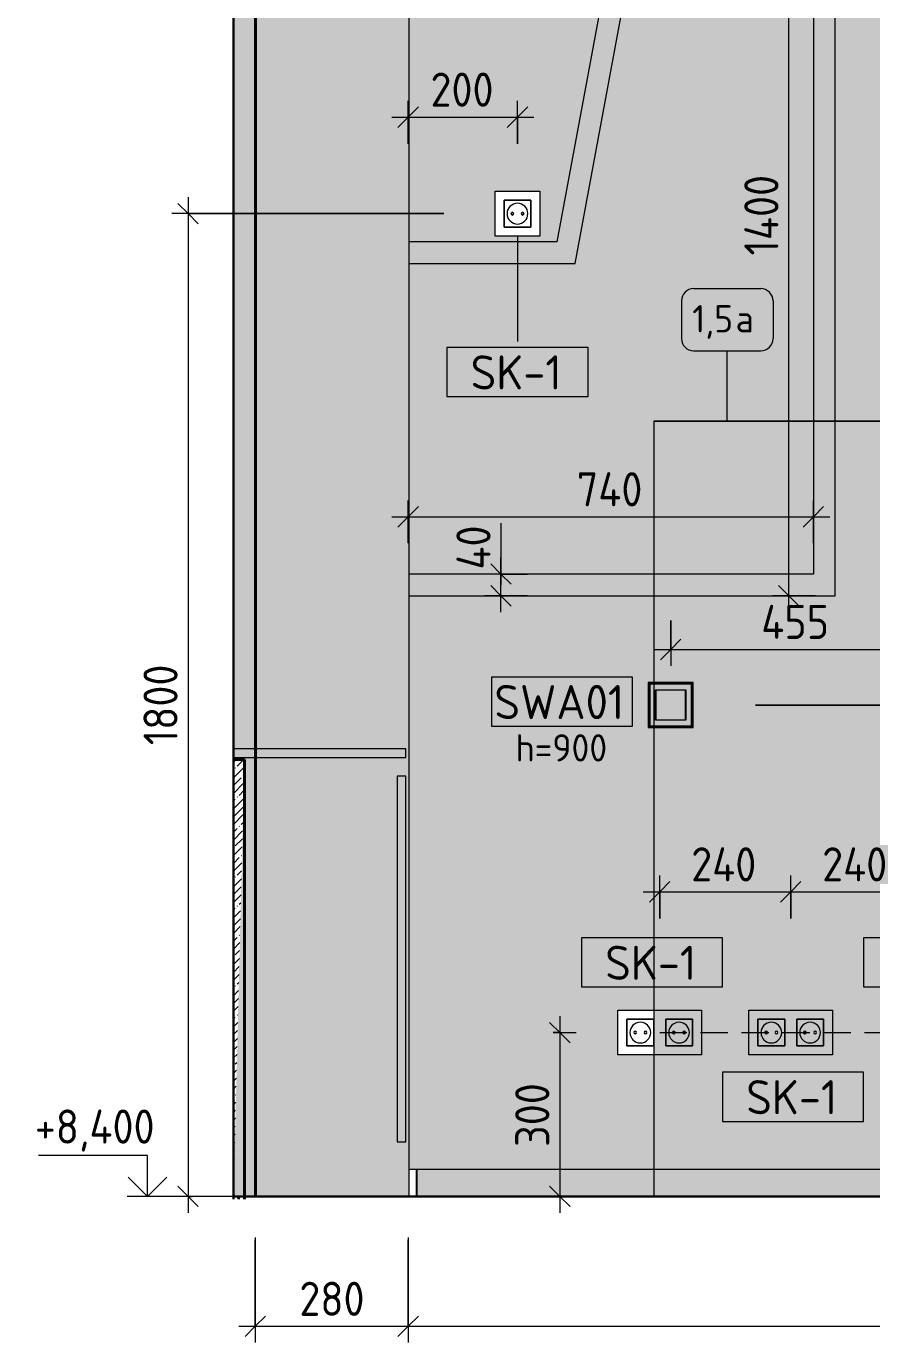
# Model space of a CAD drawing. Header units: millimetres. Extents: x 54605 to 109624, y -2609 to 12445.
# Drawn here: x 101635 to 103183, y 8132 to 10543 of the extents above; entities that cross this region are included whole.
import ezdxf

# ---------------------------------------------------------------- set-up
doc = ezdxf.new("R2010")
doc.units = ezdxf.units.MM
doc.linetypes.add('ADSK_Штрих_ш2 п1', pattern=[75, 50, -25])
for name, color, linetype, lineweight in [('A-ANNO-DIMS', 7, 'Continuous', 9), ('A-ANNO-DIMS-25', 7, 'Continuous', 9), ('A-DETL-2', 7, 'ADSK_Штрих_ш2 п1', 9), ('A-GENM', 7, 'Continuous', 9), ('A-WALL-PATT', 7, 'Continuous', 9), ('E-ELEC-EQPM', 7, 'Continuous', 9), ('E-ELEC-FIXT-IDEN', 7, 'Continuous', 9), ('G-ANNO-DIMS', 7, 'Continuous', 9), ('G-ANNO-DIMS-1', 7, 'Continuous', 20), ('I-FURN-IDEN', 7, 'Continuous', 9), ('I-WALL', 7, 'Continuous', 9), ('Знаки', 7, 'Continuous', 9), ('Знаки-1', 7, 'Continuous', 18), ('Электрические приборы', 7, 'Continuous', 9)]:
    doc.layers.add(name, color=color, linetype=linetype, lineweight=lineweight)
for name, color, linetype, lineweight, true_color in [('A-FLOR-FNSH-1', 7, 'Continuous', 30, 0x3c3c3c), ('A-WALL-5', 7, 'Continuous', 30, 0x3c3c3c), ('A-WALL-7', 7, 'Continuous', 40, 0x3c3c3c), ('A-WALL-FNSH-3', 7, 'Continuous', 30, 0x3c3c3c), ('I-FURN-7', 7, 'Continuous', 9, 0xacacac), ('I-FURN-9', 7, 'Continuous', 9, 0xc0c0c0), ('I-WALL-1', 7, 'Continuous', 9, 0x787878), ('Розетки', 7, 'Continuous', 9, 0xff1e23)]:
    doc.layers.add(name, color=color, linetype=linetype, lineweight=lineweight, true_color=true_color)
doc.layers.add('I-FURN-8', color=7, linetype='Continuous', lineweight=9, true_color=0x7f7f7f, transparency=0.7)
doc.styles.add('GOST Common_6', font='GOST_Common.ttf', dxfattribs={"height": 50})
doc.styles.add('GOST Common_7', font='GOST_Common.ttf', dxfattribs={"height": 62.5})
doc.styles.add('ISOCPEUR_2', font='isocpeur.ttf', dxfattribs={"width": 0.9, "height": 62.5})
doc.styles.add('ISOCPEUR_4', font='isocpeur.ttf', dxfattribs={"width": 0.9, "height": 62.5})
doc.dimstyles.new('ISO-2_5_0_9К_БОЛЬШОЙ_1', dxfattribs={"dimscale": 304.8, "dimtxt": 62.248823, "dimasz": 0.123031, "dimexe": 0.098425, "dimexo": 0.246063, "dimgap": 0, "dimtad": 1, "dimdec": 0, "dimrnd": 10, "dimzin": 0, "dimdsep": 46, "dimtxsty": 'ISOCPEUR_2', "dimblk1": 'OBLIQUE', "dimblk2": 'OBLIQUE', "dimsah": 1, "dimcen": 0.09, "dimdle": 0.098425, "dimazin": 0, "dimtfac": 1, "dimtdec": 4, "dimtix": 1, "dimtmove": 0, "dimatfit": 3, "dimfxl": 1, "dimtvp": 1, "dimtolj": 1, "dimtzin": 0, "dimarcsym": 2})
doc.dimstyles.new('ISO-2_5_0_9К_БОЛЬШОЙ_2', dxfattribs={"dimscale": 304.8, "dimtxt": 62.248823, "dimasz": 0.123031, "dimexe": 0.098425, "dimexo": 0.246063, "dimgap": 0, "dimtad": 1, "dimdec": 0, "dimrnd": 10, "dimzin": 0, "dimdsep": 46, "dimtxsty": 'ISOCPEUR_2', "dimblk1": 'OBLIQUE', "dimblk2": 'OBLIQUE', "dimsah": 1, "dimcen": 0.09, "dimdle": 0.098425, "dimazin": 0, "dimtfac": 1, "dimtdec": 4, "dimtix": 1, "dimtmove": 1, "dimatfit": 3, "dimfxl": 1, "dimtvp": 1, "dimtolj": 1, "dimtzin": 0, "dimarcsym": 2})
doc.dimstyles.new('ISO-2_5_0_9К_БОЛЬШОЙ_3', dxfattribs={"dimscale": 304.8, "dimtxt": 62.248823, "dimasz": 0.123031, "dimexe": 0.098425, "dimexo": 0.246063, "dimgap": 0, "dimtad": 1, "dimdec": 0, "dimrnd": 10, "dimzin": 0, "dimdsep": 46, "dimtxsty": 'ISOCPEUR_4', "dimblk1": 'OBLIQUE', "dimblk2": 'OBLIQUE', "dimsah": 1, "dimcen": 0.09, "dimdle": 0.098425, "dimazin": 0, "dimtfac": 1, "dimtdec": 4, "dimtix": 1, "dimtmove": 0, "dimatfit": 3, "dimfxl": 1, "dimtvp": 1, "dimtolj": 1, "dimtzin": 0, "dimarcsym": 2})
pattern_1 = [(0, (101914.172, 0), (30.48, 7.62), [2.515, -20.345, 2.515, -20.345, -121.92]), (0, (101914.172, 0), (30.48, 7.62), [-45.72, 2.515, -43.205, 2.515, -20.345, -53.34]), (0, (101914.172, 0), (30.48, 7.62), [-114.3, 2.515, -12.725, 2.515, -35.585]), (120, (101925.602, 3.81), (-21.8391136, 22.5864543), [2.515, -20.345, 2.515, -20.345, -121.92]), (120, (101925.602, 3.81), (-21.8391136, 22.5864543), [-45.72, 2.515, -43.205, 2.515, -20.345, -53.34]), (120, (101925.602, 3.81), (-21.8391136, 22.5864543), [-114.3, 2.515, -12.725, 2.515, -35.585]), (240, (101929.412, 19.05), (-8.6408864, -30.2064543), [2.515, -20.345, 2.515, -20.345, -121.92]), (240, (101929.412, 19.05), (-8.6408864, -30.2064543), [-45.72, 2.515, -43.205, 2.515, -20.345, -53.34]), (240, (101929.412, 19.05), (-8.6408864, -30.2064543), [-114.3, 2.515, -12.725, 2.515, -35.585])]

# ---------------------------------------------------------------- blocks, each defined once
blk = doc.blocks.new('Шкаф параметрический - 1_5а-25565868-Развертка 3_07-4')
at = {"layer": 'I-FURN-8'}
blk.add_hatch(color=256, dxfattribs=at).paths.add_polyline_path([(1049.9, 9500), (1202.3, 9500), (1202.3, 9820), (1162.3, 9820), (1162.3, 9540), (870, 9540), (870, 9500)])
h = blk.add_hatch(color=256, dxfattribs=at)
h.paths.add_polyline_path([(870, 8450), (1370, 8450), (1370, 8659), (1284, 8659), (1284, 8741), (1370, 8741), (1370, 9150), (1357.2, 9150), (1357.2, 9820), (1202.3, 9820), (1202.3, 9500), (870, 9500), (870, 9341), (942, 9341), (942, 9259), (870, 9259), (870, 8741), (957.3, 8741), (957.3, 8659), (870, 8659), (870, 8516.2)])
h.paths.add_polyline_path([(1044.3, 8659), (1044.3, 8741), (1197.3, 8741), (1197.3, 8659), (1049.9, 8659)])
h.paths.add_polyline_path([(925.8, 8697.5), (927, 8697.8), (927.9, 8698.7), (928.3, 8700), (927.9, 8701.2), (927, 8702.2), (925.8, 8702.5), (924.5, 8702.2), (923.6, 8701.2), (923.3, 8700), (923.6, 8698.7), (924.6, 8697.8), (925.1, 8697.6)])
h.paths.add_polyline_path([(1165.8, 8697.5), (1167, 8697.8), (1167.9, 8698.7), (1168.3, 8700), (1167.9, 8701.2), (1167, 8702.2), (1165.8, 8702.5), (1164.5, 8702.2), (1163.6, 8701.2), (1163.3, 8700), (1163.6, 8698.7), (1164.6, 8697.8), (1165.1, 8697.6)])
h.paths.add_polyline_path([(1094.8, 8697.5), (1096, 8697.8), (1096.9, 8698.7), (1097.3, 8700), (1096.9, 8701.2), (1096, 8702.2), (1094.8, 8702.5), (1093.5, 8702.2), (1092.6, 8701.2), (1092.3, 8700), (1092.6, 8698.7), (1093.6, 8697.8), (1094.1, 8697.6)])
h.paths.add_polyline_path([(1334.5, 8697.5), (1335.7, 8697.8), (1336.6, 8698.7), (1337, 8700), (1336.6, 8701.2), (1335.7, 8702.2), (1334.5, 8702.5), (1333.2, 8702.2), (1332.3, 8701.2), (1332, 8700), (1332.3, 8698.7), (1333.3, 8697.8), (1333.8, 8697.6)])
h.paths.add_polyline_path([(1075.8, 8697.5), (1077, 8697.8), (1077.9, 8698.7), (1078.3, 8700), (1077.9, 8701.2), (1077, 8702.2), (1075.8, 8702.5), (1074.5, 8702.2), (1073.6, 8701.2), (1073.3, 8700), (1073.6, 8698.7), (1074.6, 8697.8), (1075.1, 8697.6)])
h.paths.add_polyline_path([(1146.8, 8697.5), (1148, 8697.8), (1148.9, 8698.7), (1149.3, 8700), (1148.9, 8701.2), (1148, 8702.2), (1146.8, 8702.5), (1145.5, 8702.2), (1144.6, 8701.2), (1144.3, 8700), (1144.6, 8698.7), (1145.6, 8697.8), (1146.1, 8697.6)])
h.paths.add_polyline_path([(906.8, 8697.5), (908, 8697.8), (908.9, 8698.7), (909.3, 8700), (908.9, 8701.2), (908, 8702.2), (906.8, 8702.5), (905.5, 8702.2), (904.6, 8701.2), (904.3, 8700), (904.6, 8698.7), (905.6, 8697.8), (906.1, 8697.6)])
h.paths.add_polyline_path([(1315.5, 8697.5), (1316.7, 8697.8), (1317.6, 8698.7), (1318, 8700), (1317.6, 8701.2), (1316.7, 8702.2), (1315.5, 8702.5), (1314.2, 8702.2), (1313.3, 8701.2), (1313, 8700), (1313.3, 8698.7), (1314.3, 8697.8), (1314.8, 8697.6)])
h.paths.add_polyline_path([(941, 9260), (941, 9340), (870, 9340), (870, 9338), (939, 9338), (939, 9262), (870, 9262), (870, 9260), (939, 9260)])
h.paths.add_polyline_path([(929, 9272), (929, 9328), (873, 9328), (873, 9272), (928, 9272)])
h.paths.add_polyline_path([(874, 9273), (874, 9327), (928, 9327), (928, 9273)])
h.paths.add_polyline_path([(1049.9, 9540), (1162.3, 9540), (1162.3, 9820), (870, 9820), (870, 9540)])
h = blk.add_hatch(color=256, dxfattribs=at)
h.paths.add_polyline_path([(1168.7, 8400), (1355, 8400), (1355, 8450), (870, 8450), (870, 8400), (1109.3, 8400)])
h.paths.add_polyline_path([(873, 9259), (942, 9259), (942, 9341), (870, 9340.9), (870, 9340), (941, 9340), (941, 9260), (870, 9260), (870, 9259)])
h.paths.add_polyline_path([(928, 9262), (939, 9262), (939, 9338), (870, 9338), (870, 9262), (874, 9262)])
h.paths.add_polyline_path([(873, 9272), (873, 9328), (929, 9328), (929, 9272), (874, 9272)])
h.paths.add_polyline_path([(928, 9273), (928, 9327), (874, 9327), (874, 9273)])
h = blk.add_hatch(color=256, dxfattribs=at)
h.paths.add_polyline_path([(870, 8659), (957.3, 8659), (957.3, 8741), (870, 8741), (870, 8667.6)])
h.paths.add_polyline_path([(1109.3, 8659), (1197.3, 8659), (1197.3, 8741), (1044.3, 8741), (1044.3, 8659), (1049.9, 8659)])
h.paths.add_polyline_path([(1284, 8659), (1370, 8659), (1370, 8741), (1284, 8741), (1284, 8675.5)])
h.paths.add_polyline_path([(1165.8, 8697.5), (1164.5, 8697.8), (1163.6, 8698.7), (1163.3, 8700), (1163.6, 8701.2), (1164.5, 8702.2), (1165.8, 8702.5), (1167, 8702.2), (1167.9, 8701.2), (1168.3, 8700), (1167.9, 8698.7), (1167, 8697.8), (1166.4, 8697.6)])
h.paths.add_polyline_path([(1334.5, 8697.5), (1333.2, 8697.8), (1332.3, 8698.7), (1332, 8700), (1332.3, 8701.2), (1333.2, 8702.2), (1334.5, 8702.5), (1335.7, 8702.2), (1336.6, 8701.2), (1337, 8700), (1336.6, 8698.7), (1335.7, 8697.8), (1335.1, 8697.6)])
h.paths.add_polyline_path([(1094.8, 8697.5), (1093.5, 8697.8), (1092.6, 8698.7), (1092.3, 8700), (1092.6, 8701.2), (1093.5, 8702.2), (1094.8, 8702.5), (1096, 8702.2), (1096.9, 8701.2), (1097.3, 8700), (1096.9, 8698.7), (1096, 8697.8), (1095.4, 8697.6)])
h.paths.add_polyline_path([(925.8, 8697.5), (924.5, 8697.8), (923.6, 8698.7), (923.3, 8700), (923.6, 8701.2), (924.5, 8702.2), (925.8, 8702.5), (927, 8702.2), (927.9, 8701.2), (928.3, 8700), (927.9, 8698.7), (927, 8697.8), (926.4, 8697.6)])
h.paths.add_polyline_path([(1146.8, 8697.5), (1145.5, 8697.8), (1144.6, 8698.7), (1144.3, 8700), (1144.6, 8701.2), (1145.5, 8702.2), (1146.8, 8702.5), (1148, 8702.2), (1148.9, 8701.2), (1149.3, 8700), (1148.9, 8698.7), (1148, 8697.8), (1147.4, 8697.6)])
h.paths.add_polyline_path([(1315.5, 8697.5), (1314.2, 8697.8), (1313.3, 8698.7), (1313, 8700), (1313.3, 8701.2), (1314.2, 8702.2), (1315.5, 8702.5), (1316.7, 8702.2), (1317.6, 8701.2), (1318, 8700), (1317.6, 8698.7), (1316.7, 8697.8), (1316.1, 8697.6)])
h.paths.add_polyline_path([(906.8, 8697.5), (905.5, 8697.8), (904.6, 8698.7), (904.3, 8700), (904.6, 8701.2), (905.5, 8702.2), (906.8, 8702.5), (908, 8702.2), (908.9, 8701.2), (909.3, 8700), (908.9, 8698.7), (908, 8697.8), (907.4, 8697.6)])
h.paths.add_polyline_path([(1075.8, 8697.5), (1074.5, 8697.8), (1073.6, 8698.7), (1073.3, 8700), (1073.6, 8701.2), (1074.5, 8702.2), (1075.8, 8702.5), (1077, 8702.2), (1077.9, 8701.2), (1078.3, 8700), (1077.9, 8698.7), (1077, 8697.8), (1076.4, 8697.6)])
at = {"layer": 'I-FURN-7'}
for p, q in [((1240.8, 9820), (870, 9820)), ((1370, 9820), (999.2, 9820))]:
    blk.add_line(p, q, dxfattribs=at)
at = {"layer": 'I-FURN-9'}
for p, q in [((870, 9820), (1370, 9820)), ((870, 9820), (870, 8400)), ((1370, 8400), (1370, 9820))]:
    blk.add_line(p, q, dxfattribs=at)
blk = doc.blocks.new('Плинтус - Плинтус темный _ст_школа_-32864161-Развертка 3_07-4')
at = {"layer": 'A-GENM'}
blk.add_hatch(color=256, dxfattribs=at).paths.add_polyline_path([(812.4, 8400), (870, 8400), (870, 8450), (436, 8450), (436, 8400), (574.9, 8400)])
for p, q in [((435, 8450), (436, 8450)), ((436, 8450), (870, 8450)), ((436, 8450), (436, 8400)), ((870, 8450), (1355, 8450)), ((870, 8400), (812.4, 8400)), ((1287.4, 8400), (870, 8400))]:
    blk.add_line(p, q, dxfattribs=at)
blk = doc.blocks.new('Роз - p220-25282436-Развертка 3_07-4')
at = {"layer": 'Розетки'}
for p, q in [((820.8, 8724.5), (869.8, 8724.5)), ((820.8, 8675.5), (820.8, 8724.5)), ((869.8, 8724.5), (869.8, 8675.5)), ((869.8, 8675.5), (820.8, 8675.5))]:
    blk.add_line(p, q, dxfattribs=at)
for centre, radius, start, end in [((845.3, 8700), 19, 0, 180), ((845.3, 8700), 19, 180, 360), ((835.8, 8700), 2.5, 0, 180), ((835.8, 8700), 2.5, 180, 0), ((854.8, 8700), 2.5, 0, 180), ((854.8, 8700), 2.5, 180, 0)]:
    blk.add_arc(centre, radius, start, end, dxfattribs=at)
blk = doc.blocks.new('Роз - p220-V15-Развертка 3_07-4')
at = {"layer": 'Розетки'}
for p, q in [((891.8, 8724.5), (940.8, 8724.5)), ((891.8, 8675.5), (891.8, 8724.5)), ((940.8, 8724.5), (940.8, 8675.5)), ((940.8, 8675.5), (891.8, 8675.5))]:
    blk.add_line(p, q, dxfattribs=at)
for centre, radius, start, end in [((916.3, 8700), 19, 0, 180), ((916.3, 8700), 19, 180, 360), ((906.8, 8700), 2.5, 135, 180), ((906.8, 8700), 2.5, 180, 0), ((906.8, 8700), 2.5, 120, 135), ((906.8, 8700), 2.5, 0, 120), ((925.8, 8700), 2.5, 0, 180), ((925.8, 8700), 2.5, 180, 0)]:
    blk.add_arc(centre, radius, start, end, dxfattribs=at)
blk = doc.blocks.new('Рамки - Рамка х2-25282439-Развертка 3_07-4')
at = {"layer": 'E-ELEC-EQPM'}
for p, q in [((804.3, 8741), (870, 8741)), ((804.3, 8659), (804.3, 8741)), ((870, 8741), (957.3, 8741)), ((957.3, 8741), (957.3, 8659)), ((820.8, 8724.5), (820.8, 8675.5)), ((869.8, 8724.5), (820.8, 8724.5)), ((869.8, 8675.5), (869.8, 8724.5)), ((891.8, 8724.5), (891.8, 8675.5)), ((940.8, 8724.5), (891.8, 8724.5)), ((940.8, 8675.5), (940.8, 8724.5)), ((870, 8659), (804.3, 8659)), ((820.8, 8675.5), (869.8, 8675.5)), ((957.3, 8659), (870, 8659)), ((891.8, 8675.5), (940.8, 8675.5))]:
    blk.add_line(p, q, dxfattribs=at)
blk = doc.blocks.new('Роз - p220-V16-Развертка 3_07-4')
at = {"layer": 'Розетки'}
for p, q in [((1060.8, 8724.5), (1109.8, 8724.5)), ((1060.8, 8675.5), (1060.8, 8724.5)), ((1109.8, 8724.5), (1109.8, 8675.5)), ((1109.8, 8675.5), (1060.8, 8675.5))]:
    blk.add_line(p, q, dxfattribs=at)
for centre, radius, start, end in [((1085.3, 8700), 19, 0, 180), ((1085.3, 8700), 19, 180, 0), ((1075.8, 8700), 2.5, 0, 180), ((1075.8, 8700), 2.5, 180, 0), ((1094.8, 8700), 2.5, 0, 180), ((1094.8, 8700), 2.5, 180, 0)]:
    blk.add_arc(centre, radius, start, end, dxfattribs=at)
blk = doc.blocks.new('Роз - p220-V17-Развертка 3_07-4')
at = {"layer": 'Розетки'}
for p, q in [((1131.8, 8724.5), (1180.8, 8724.5)), ((1131.8, 8675.5), (1131.8, 8724.5)), ((1180.8, 8724.5), (1180.8, 8675.5)), ((1180.8, 8675.5), (1131.8, 8675.5))]:
    blk.add_line(p, q, dxfattribs=at)
for centre, radius, start, end in [((1156.3, 8700), 19, 0, 180), ((1156.3, 8700), 19, 180, 360), ((1146.8, 8700), 2.5, 0, 180), ((1146.8, 8700), 2.5, 180, 255), ((1146.8, 8700), 2.5, 255, 270), ((1146.8, 8700), 2.5, 270, 0), ((1165.8, 8700), 2.5, 0, 180), ((1165.8, 8700), 2.5, 180, 0)]:
    blk.add_arc(centre, radius, start, end, dxfattribs=at)
blk = doc.blocks.new('Рамки - Рамка х2-V18-Развертка 3_07-4')
at = {"layer": 'E-ELEC-EQPM'}
for p, q in [((1044.3, 8741), (1197.3, 8741)), ((1044.3, 8659), (1044.3, 8741)), ((1197.3, 8741), (1197.3, 8659)), ((1060.8, 8724.5), (1060.8, 8675.5)), ((1109.8, 8724.5), (1060.8, 8724.5)), ((1109.8, 8675.5), (1109.8, 8724.5)), ((1131.8, 8724.5), (1131.8, 8675.5)), ((1180.8, 8724.5), (1131.8, 8724.5)), ((1180.8, 8675.5), (1180.8, 8724.5)), ((1197.3, 8659), (1044.3, 8659)), ((1060.8, 8675.5), (1109.8, 8675.5)), ((1131.8, 8675.5), (1180.8, 8675.5))]:
    blk.add_line(p, q, dxfattribs=at)
blk = doc.blocks.new('Рамки - Рамка х1-25282438-Развертка 3_07-4')
at = {"layer": 'E-ELEC-EQPM'}
for p, q in [((579.3, 10241), (661.3, 10241)), ((579.3, 10159), (579.3, 10241)), ((595.8, 10224.5), (595.8, 10175.5)), ((644.8, 10224.5), (595.8, 10224.5)), ((644.8, 10175.5), (644.8, 10224.5)), ((661.3, 10241), (661.3, 10159)), ((595.8, 10175.5), (644.8, 10175.5)), ((661.3, 10159), (579.3, 10159))]:
    blk.add_line(p, q, dxfattribs=at)
blk = doc.blocks.new('Switch1 - Svitch х1-V20-Развертка 3_07-4')
at = {"layer": 'Электрические приборы'}
for points in [[(860, 9259), (870, 9259.1), (870, 9260), (861, 9260), (861, 9340), (870, 9340), (870, 9341), (860, 9341), (860, 9260)], [(863, 9262), (870, 9262), (870, 9338), (863, 9338)]]:
    blk.add_hatch(color=256, dxfattribs=at).paths.add_polyline_path(points)
for p, q in [((860, 9341), (860, 9259)), ((870, 9341), (860, 9341)), ((861, 9340), (870, 9340)), ((861, 9260), (861, 9340)), ((863, 9338), (863, 9262)), ((870, 9338), (863, 9338)), ((942, 9341), (870, 9341)), ((870, 9340), (941, 9340)), ((939, 9338), (870, 9338)), ((939, 9262), (939, 9338)), ((941, 9340), (941, 9260)), ((942, 9259), (942, 9341)), ((873, 9328), (929, 9328)), ((873, 9272), (873, 9328)), ((874, 9327), (874, 9273)), ((928, 9327), (874, 9327)), ((928, 9273), (928, 9327)), ((929, 9328), (929, 9272)), ((860, 9259), (870, 9259)), ((870, 9260), (861, 9260)), ((863, 9262), (870, 9262)), ((870, 9262), (939, 9262)), ((941, 9260), (870, 9260)), ((870, 9259), (942, 9259)), ((929, 9272), (873, 9272)), ((874, 9273), (928, 9273))]:
    blk.add_line(p, q, dxfattribs=at)
blk = doc.blocks.new('Плинтус - Плинтус темный _ст_школа_-32864244-Развертка 3_07-4')
at = {"layer": 'A-GENM'}
for p, q in [((421, 8450), (435, 8450)), ((435, 8450), (435, 8400))]:
    blk.add_line(p, q, dxfattribs=at)
blk = doc.blocks.new('Зашивка без перфорации М3 - М3_24-31155819-Развертка 3_07-4')
at = {"layer": 'Знаки'}
for points in [[(218.6, 9204), (415.9, 9204), (415.9, 9220), (140, 9220), (140, 9204), (204.1, 9204)], [(415.9, 8500), (415.9, 9170), (399.9, 9170), (400, 8500)]]:
    blk.add_hatch(color=256, dxfattribs=at).paths.add_polyline_path(points)
at = {"layer": 'Знаки-1'}
for p, q in [((415.9, 9220), (99.9, 9220)), ((415.9, 9204), (415.9, 9220)), ((99.9, 9204), (415.9, 9204)), ((415.9, 9170), (399.9, 9170)), ((399.9, 9170), (399.9, 8500)), ((415.9, 8500), (415.9, 9170)), ((399.9, 8500), (415.9, 8500))]:
    blk.add_line(p, q, dxfattribs=at)
blk = doc.blocks.new('DIMBLOCK48-Развертка 3_07-4')
at = {"layer": 'A-ANNO-DIMS-25'}
for p, q in [((102054.2, 8325), (102054.2, 8132.1)), ((102054.2, 8162.1), (102054.2, 8320.3)), ((102334.2, 8325), (102334.2, 8132.1)), ((102334.2, 8162.1), (102334.2, 8320.3)), ((102024.2, 8162.1), (102334.2, 8162.1))]:
    blk.add_line(p, q, dxfattribs=at)
at = {"layer": 'A-ANNO-DIMS-25', "lineweight": 20}
for p, q in [((102054.2, 8162.1), (102072.9, 8180.8)), ((102334.2, 8162.1), (102352.9, 8180.8)), ((102054.2, 8162.1), (102035.4, 8143.3)), ((102334.2, 8162.1), (102315.4, 8143.3))]:
    blk.add_line(p, q, dxfattribs=at)
at = {"layer": 'A-ANNO-DIMS-25', "color": 0, "insert": (102134.9, 8243.7), "char_height": 62.5, "width": 142.215, "attachment_point": 1, "line_spacing_factor": 1.149209, "style": 'ISOCPEUR_2'}
blk.add_mtext('280', dxfattribs=at)
blk = doc.blocks.new('_Oblique')
at = {"color": 0, "linetype": 'ByBlock', "lineweight": -2}
blk.add_line((-0.5, -0.5), (0.5, 0.5), dxfattribs=at)
blk = doc.blocks.new('DIMBLOCK49-Развертка 3_07-4')
at = {"layer": 'A-ANNO-DIMS-25'}
for p, q in [((102334.2, 8325), (102334.2, 8132.1)), ((102334.2, 8162.1), (102334.2, 8320.3)), ((109294.2, 8325), (109294.2, 8132.1)), ((109294.2, 8162.1), (109294.2, 8320.3)), ((102334.2, 8162.1), (109294.2, 8162.1))]:
    blk.add_line(p, q, dxfattribs=at)
at = {"layer": 'A-ANNO-DIMS-25', "lineweight": 20}
for p, q in [((102334.2, 8162.1), (102352.9, 8180.8)), ((109294.2, 8162.1), (109312.9, 8180.8)), ((102334.2, 8162.1), (102315.4, 8143.3)), ((109294.2, 8162.1), (109275.4, 8143.3))]:
    blk.add_line(p, q, dxfattribs=at)
at = {"layer": 'A-ANNO-DIMS-25', "color": 0, "insert": (105735.2, 8243.7), "char_height": 62.5, "width": 189.619, "attachment_point": 1, "line_spacing_factor": 1.149209, "style": 'ISOCPEUR_2'}
blk.add_mtext('6960', dxfattribs=at)
blk = doc.blocks.new('М_силовых электроприборов_РАЗВЕРТКИ - Типоразмер_примечание-27444908-Развертка 3_07-4')
at = {"layer": 'E-ELEC-FIXT-IDEN'}
for p, q in [((996, 8873.6), (737.7, 8873.6)), ((737.7, 8873.6), (737.7, 8783.6)), ((996, 8783.6), (996, 8873.6)), ((737.7, 8783.6), (996, 8783.6))]:
    blk.add_line(p, q, dxfattribs=at)
blk = doc.blocks.new('DIMBLOCK54-Развертка 3_07-4')
at = {"layer": 'A-ANNO-DIMS-25'}
for p, q in [((102795, 8909.3), (102795, 8987.8)), ((103035, 8909.3), (103035, 8987.8)), ((102765, 8957.8), (103035, 8957.8)), ((102795, 8957.8), (102795, 8909.3)), ((103035, 8957.8), (103035, 8909.3))]:
    blk.add_line(p, q, dxfattribs=at)
at = {"layer": 'A-ANNO-DIMS-25', "lineweight": 20}
for p, q in [((102795, 8957.8), (102813.7, 8976.5)), ((103035, 8957.8), (103053.7, 8976.5)), ((102795, 8957.8), (102776.2, 8939)), ((103035, 8957.8), (103016.2, 8939))]:
    blk.add_line(p, q, dxfattribs=at)
at = {"layer": 'A-ANNO-DIMS-25', "color": 0, "insert": (102852.7, 9039.4), "char_height": 62.5, "width": 149.397, "attachment_point": 1, "line_spacing_factor": 1.149209, "style": 'ISOCPEUR_2'}
blk.add_mtext('240', dxfattribs=at)
blk = doc.blocks.new('DIMBLOCK55-Развертка 3_07-4')
at = {"layer": 'A-ANNO-DIMS-25'}
for p, q in [((103035, 8909.3), (103035, 8987.8)), ((103274.7, 8909.3), (103274.7, 8987.8)), ((103035, 8957.8), (103304.7, 8957.8)), ((103035, 8957.8), (103035, 8909.3)), ((103274.7, 8957.8), (103274.7, 8909.3))]:
    blk.add_line(p, q, dxfattribs=at)
at = {"layer": 'A-ANNO-DIMS-25', "lineweight": 20}
for p, q in [((103035, 8957.8), (103053.7, 8976.5)), ((103274.7, 8957.8), (103293.4, 8976.5)), ((103035, 8957.8), (103016.2, 8939)), ((103274.7, 8957.8), (103255.9, 8939))]:
    blk.add_line(p, q, dxfattribs=at)
at = {"layer": 'A-ANNO-DIMS-25', "color": 0, "insert": (103092.6, 9039.4), "char_height": 62.5, "width": 149.397, "attachment_point": 1, "line_spacing_factor": 1.149209, "style": 'ISOCPEUR_2'}
blk.add_mtext('240', dxfattribs=at)
blk = doc.blocks.new('DIMBLOCK56-Развертка 3_07-4')
at = {"layer": 'A-ANNO-DIMS-25'}
for p, q in [((102612.1, 8730), (102612.1, 8370)), ((102600, 8700), (102642.1, 8700)), ((102612.1, 8700), (102600, 8700)), ((102563.6, 8400), (102642.1, 8400)), ((102612.1, 8400), (102563.6, 8400))]:
    blk.add_line(p, q, dxfattribs=at)
at = {"layer": 'A-ANNO-DIMS-25', "lineweight": 20}
for p, q in [((102612.1, 8700), (102593.3, 8718.8)), ((102612.1, 8700), (102630.8, 8681.2)), ((102612.1, 8400), (102593.3, 8418.7)), ((102612.1, 8400), (102630.8, 8381.2))]:
    blk.add_line(p, q, dxfattribs=at)
at = {"layer": 'A-ANNO-DIMS-25', "color": 0, "insert": (102530.4, 8490.7), "char_height": 62.5, "width": 142.215, "attachment_point": 1, "rotation": 90, "line_spacing_factor": 1.149209, "style": 'ISOCPEUR_2'}
blk.add_mtext('300', dxfattribs=at)
blk = doc.blocks.new('DIMBLOCK57-Развертка 3_07-4')
at = {"layer": 'A-ANNO-DIMS-25'}
for p, q in [((102334.2, 10328.2), (102334.2, 10406.7)), ((102534.5, 10328.2), (102534.5, 10406.7)), ((102304.2, 10376.7), (102564.5, 10376.7)), ((102334.2, 10376.7), (102334.2, 10328.2)), ((102534.5, 10376.7), (102534.5, 10328.2))]:
    blk.add_line(p, q, dxfattribs=at)
at = {"layer": 'A-ANNO-DIMS-25', "lineweight": 20}
for p, q in [((102334.2, 10376.7), (102352.9, 10395.4)), ((102534.5, 10376.7), (102553.2, 10395.4)), ((102334.2, 10376.7), (102315.4, 10357.9)), ((102534.5, 10376.7), (102515.7, 10357.9))]:
    blk.add_line(p, q, dxfattribs=at)
at = {"layer": 'A-ANNO-DIMS-25', "color": 0, "insert": (102375.1, 10458.4), "char_height": 62.5, "width": 142.215, "attachment_point": 1, "line_spacing_factor": 1.149209, "style": 'ISOCPEUR_2'}
blk.add_mtext('200', dxfattribs=at)
blk = doc.blocks.new('DIMBLOCK58-Развертка 3_07-4')
at = {"layer": 'A-ANNO-DIMS-25'}
for p, q in [((101931.1, 10230), (101931.1, 8370)), ((102399.5, 10200), (101901.1, 10200)), ((101931.1, 10200), (102399.5, 10200)), ((101949.2, 8400), (101901.1, 8400)), ((101931.1, 8400), (101939.2, 8400))]:
    blk.add_line(p, q, dxfattribs=at)
at = {"layer": 'A-ANNO-DIMS-25', "lineweight": 20}
for p, q in [((101931.1, 10200), (101912.3, 10218.8)), ((101931.1, 10200), (101949.8, 10181.2)), ((101931.1, 8400), (101912.3, 8418.7)), ((101931.1, 8400), (101949.8, 8381.2))]:
    blk.add_line(p, q, dxfattribs=at)
at = {"layer": 'A-ANNO-DIMS-25', "color": 0, "insert": (101849.4, 9226.4), "char_height": 62.5, "width": 176.691, "attachment_point": 1, "rotation": 90, "line_spacing_factor": 1.149209, "style": 'ISOCPEUR_2'}
blk.add_mtext('1800', dxfattribs=at)
blk = doc.blocks.new('DIMBLOCK64-Развертка 3_07-4')
at = {"layer": 'A-ANNO-DIMS-25'}
for p, q in [((102815.2, 9455), (102815.2, 9371.8)), ((102815.2, 9401.8), (102815.2, 9455)), ((103271.4, 9353.3), (103271.4, 9431.8)), ((102785.2, 9401.8), (103301.4, 9401.8)), ((103271.4, 9401.8), (103271.4, 9353.3))]:
    blk.add_line(p, q, dxfattribs=at)
at = {"layer": 'A-ANNO-DIMS-25', "lineweight": 20}
for p, q in [((102815.2, 9401.8), (102833.9, 9420.5)), ((103271.4, 9401.8), (103290.1, 9420.5)), ((102815.2, 9401.8), (102796.4, 9383)), ((103271.4, 9401.8), (103252.6, 9383))]:
    blk.add_line(p, q, dxfattribs=at)
at = {"layer": 'A-ANNO-DIMS-25', "color": 0, "insert": (102981, 9483.5), "char_height": 62.5, "width": 149.397, "attachment_point": 1, "line_spacing_factor": 1.149209, "style": 'ISOCPEUR_4'}
blk.add_mtext('\u200e455', dxfattribs=at)
blk = doc.blocks.new('DIMBLOCK65-Развертка 3_07-4')
at = {"layer": 'A-ANNO-DIMS-25', "lineweight": 20}
for p, q in [((103602.6, 9300), (103583.8, 9318.8)), ((103602.6, 9300), (103621.3, 9281.2)), ((103602.6, 8400), (103583.8, 8418.7)), ((103602.6, 8400), (103621.3, 8381.2))]:
    blk.add_line(p, q, dxfattribs=at)
at = {"layer": 'A-ANNO-DIMS-25'}
for p, q in [((103602.6, 9330), (103602.6, 8370)), ((102970.2, 9300), (103632.6, 9300)), ((103602.6, 9300), (102970.2, 9300)), ((103554.1, 8400), (103632.6, 8400)), ((103602.6, 8400), (103554.1, 8400))]:
    blk.add_line(p, q, dxfattribs=at)
at = {"layer": 'A-ANNO-DIMS-25', "color": 0, "insert": (103520.9, 8790.7), "char_height": 62.5, "width": 142.215, "attachment_point": 1, "rotation": 90, "line_spacing_factor": 1.149209, "style": 'ISOCPEUR_2'}
blk.add_mtext('900', dxfattribs=at)
blk = doc.blocks.new('Марка_Мебель - В прямоуг_Balcon_Марка-25523697-Развертка 3_07-4')
at = {"layer": 'I-FURN-IDEN'}
for p, q in [((1535.8, 10320.1), (1535.8, 10251)), ((1558.3, 10342.6), (1681, 10342.6)), ((1703.5, 10320.1), (1703.5, 10251.2)), ((1558.1, 10228.7), (1681, 10228.7))]:
    blk.add_line(p, q, dxfattribs=at)
for centre, radius, start, end in [((1558.3, 10320.1), 22.5, 90, 180), ((1681, 10320.1), 22.5, 0, 90), ((1558.1, 10251), 22.3, 180, 270), ((1681, 10251.2), 22.5, 270, 0)]:
    blk.add_arc(centre, radius, start, end, dxfattribs=at)
blk = doc.blocks.new('DIMBLOCK72-Развертка 3_07-4')
at = {"layer": 'A-ANNO-DIMS-25'}
for p, q in [((102334.2, 9596.2), (102334.2, 9674.7)), ((103076.5, 9596.2), (103076.5, 9674.7)), ((102304.2, 9644.7), (103106.5, 9644.7)), ((102334.2, 9644.7), (102334.2, 9596.2)), ((103076.5, 9644.7), (103076.5, 9596.2))]:
    blk.add_line(p, q, dxfattribs=at)
at = {"layer": 'A-ANNO-DIMS-25', "lineweight": 20}
for p, q in [((102334.2, 9644.7), (102315.4, 9626)), ((102334.2, 9644.7), (102352.9, 9663.5)), ((103076.5, 9644.7), (103057.8, 9626)), ((103076.5, 9644.7), (103095.3, 9663.5))]:
    blk.add_line(p, q, dxfattribs=at)
at = {"layer": 'A-ANNO-DIMS-25', "color": 0, "insert": (102643.1, 9726.4), "char_height": 62.5, "width": 149.397, "attachment_point": 1, "line_spacing_factor": 1.149209, "style": 'ISOCPEUR_2'}
blk.add_mtext('740', dxfattribs=at)
blk = doc.blocks.new('DIMBLOCK73-Развертка 3_07-4')
at = {"layer": 'A-ANNO-DIMS-25'}
for p, q in [((102504.2, 9633.1), (102504.2, 9523.1)), ((102504.2, 9470), (102504.2, 9570)), ((102552.7, 9540), (102474.2, 9540)), ((102504.2, 9540), (102552.7, 9540)), ((102552.7, 9500), (102474.2, 9500)), ((102504.2, 9523.1), (102504.2, 9520)), ((102504.2, 9500), (102552.7, 9500))]:
    blk.add_line(p, q, dxfattribs=at)
at = {"layer": 'A-ANNO-DIMS-25', "lineweight": 20}
for p, q in [((102504.2, 9540), (102485.5, 9558.8)), ((102504.2, 9540), (102523, 9521.2)), ((102504.2, 9500), (102485.5, 9518.8)), ((102504.2, 9500), (102523, 9481.2))]:
    blk.add_line(p, q, dxfattribs=at)
at = {"layer": 'A-ANNO-DIMS-25', "color": 0, "insert": (102422.6, 9548.1), "char_height": 62.5, "width": 101.992, "attachment_point": 1, "rotation": 90, "line_spacing_factor": 1.149209, "style": 'ISOCPEUR_2'}
blk.add_mtext('40', dxfattribs=at)
blk = doc.blocks.new('DIMBLOCK74-Развертка 3_07-4')
at = {"layer": 'A-ANNO-DIMS-25'}
for p, q in [((103031.7, 9470), (103031.7, 10930)), ((103041.5, 10900), (103001.7, 10900)), ((103031.7, 10900), (103041.5, 10900)), ((103080.2, 9500), (103001.7, 9500)), ((103031.7, 9500), (103080.2, 9500))]:
    blk.add_line(p, q, dxfattribs=at)
at = {"layer": 'A-ANNO-DIMS-25', "lineweight": 20}
for p, q in [((103031.7, 10900), (103012.9, 10918.8)), ((103031.7, 10900), (103050.4, 10881.2)), ((103031.7, 9500), (103012.9, 9518.8)), ((103031.7, 9500), (103050.4, 9481.2))]:
    blk.add_line(p, q, dxfattribs=at)
at = {"layer": 'A-ANNO-DIMS-25', "color": 0, "insert": (102950, 10123.4), "char_height": 62.5, "width": 183.873, "attachment_point": 1, "rotation": 90, "line_spacing_factor": 1.149209, "style": 'ISOCPEUR_2'}
blk.add_mtext('1400', dxfattribs=at)
blk = doc.blocks.new('Высотные отметки - Стрелка_Верх-17668718-Развертка 3_07-4')
at = {"layer": 'G-ANNO-DIMS'}
for p, q in [((-68.2, 12345), (-268.2, 12345)), ((-68.2, 12270), (-68.2, 12345)), ((-30.3, 12270), (-105.3, 12270))]:
    blk.add_line(p, q, dxfattribs=at)
at = {"layer": 'G-ANNO-DIMS-1'}
for q in [(-103.6, 12305.4), (-32.9, 12305.4)]:
    blk.add_line((-68.2, 12270), q, dxfattribs=at)

msp = doc.modelspace()

# ---------------------------------------------------------------- hatches: boundary and pattern name
at = {"layer": 'A-WALL-PATT'}
h = msp.add_hatch(color=256, dxfattribs=at)
h.paths.add_polyline_path([(102055.1722, 8400), (102334.1722, 8400), (102334.1722, 12270), (102314.1722, 12270), (102314.1722, 11700), (102055.1722, 11700), (102055.1722, 9220), (102330.1076, 9220), (102330.1076, 9204), (102055.1722, 9204), (102055.1722, 8516.1851)])
h.paths.add_polyline_path([(102330.1076, 8500), (102314.1076, 8500), (102314.1722, 9170), (102330.1076, 9170), (102330.1076, 8516.1851)])
msp.add_hatch(color=256, dxfattribs=at).paths.add_polyline_path([(102334.1722, 8400), (102335.1722, 8400), (102335.1722, 11850), (102334.1722, 11850), (102334.1722, 8516.1851)])
h = msp.add_hatch(color=256, dxfattribs=at)
h.paths.add_polyline_path([(102349.1722, 8450), (102784.1722, 8450), (102783.9525, 8659), (102718.4525, 8659), (102718.4525, 8741), (102784.1722, 8741), (102784.1722, 9259), (102774.1722, 9259), (102774.1722, 9341), (102784.1722, 9341), (102784.1722, 9500), (102335.1722, 9500), (102335.1722, 8450), (102335.8853, 8450)])
h.paths.add_polyline_path([(105932.9435, 8450), (106292.9304, 8450), (106292.9304, 9150), (103284.1722, 9150), (103284.1722, 8741), (103351.1567, 8741), (103351.1567, 8659), (103284.1722, 8659), (103284.1722, 8450), (105903.2548, 8450)])
h.paths.add_polyline_path([(109292.9304, 8450), (109293.1722, 8450), (109293.1722, 11800), (102335.1722, 11800), (102335.1722, 10148.4561), (102606.4727, 10148.4561), (102798.4123, 11180.9106), (103342.6131, 11065.2371), (103342.6131, 10927.7629), (103116.5025, 10900), (103116.5025, 9820), (103271.3835, 9820), (103271.3835, 10500), (107321.3835, 10500), (107321.3835, 9150), (109292.9304, 9150), (109292.9304, 8516.1851)])
h.paths.add_polyline_path([(102768.9525, 8697.5), (102770.2025, 8697.8349), (102771.1176, 8698.75), (102771.4525, 8700), (102771.1176, 8701.25), (102770.2025, 8702.1651), (102768.9525, 8702.5), (102767.7025, 8702.1651), (102766.7875, 8701.25), (102766.4525, 8700), (102766.7875, 8698.75), (102767.7296, 8697.8237), (102768.3055, 8697.5852)])
h.paths.add_polyline_path([(103319.6567, 8697.5), (103320.9067, 8697.8349), (103321.8217, 8698.75), (103322.1567, 8700), (103321.8217, 8701.25), (103320.9067, 8702.1651), (103319.6567, 8702.5), (103318.4067, 8702.1651), (103317.4916, 8701.25), (103317.1567, 8700), (103317.4916, 8698.75), (103318.4338, 8697.8237), (103319.0096, 8697.5852)])
h.paths.add_polyline_path([(103300.6567, 8697.5), (103301.9067, 8697.8349), (103302.8217, 8698.75), (103303.1567, 8700), (103302.8217, 8701.25), (103301.9067, 8702.1651), (103300.6567, 8702.5), (103299.4067, 8702.1651), (103298.4916, 8701.25), (103298.1567, 8700), (103298.4916, 8698.75), (103299.4338, 8697.8237), (103300.0096, 8697.5852)])
h.paths.add_polyline_path([(102749.9525, 8697.5), (102751.2025, 8697.8349), (102752.1176, 8698.75), (102752.4525, 8700), (102752.1176, 8701.25), (102751.2025, 8702.1651), (102749.9525, 8702.5), (102748.7025, 8702.1651), (102747.7875, 8701.25), (102747.4525, 8700), (102747.7875, 8698.75), (102748.7296, 8697.8237), (102749.3055, 8697.5852)])
h.paths.add_polyline_path([(102784.1722, 9260), (102784.1722, 9262), (102777.1722, 9262), (102777.1722, 9338), (102784.1722, 9338), (102784.1722, 9340), (102775.1722, 9340), (102775.1722, 9260), (102777.1722, 9260)])
h.paths.add_polyline_path([(102784.1722, 9540), (102784.1722, 9820), (103076.5025, 9820), (103076.5025, 10936.6532), (103301.8816, 10964.3263), (103301.8816, 11033.0012), (102830.6272, 11133.1695), (102640.0401, 10108.4561), (102335.1722, 10108.4561), (102335.1722, 9540)])
h.paths.add_polyline_path([(102548.4277, 10159), (102493.477, 10159), (102493.477, 10241), (102575.477, 10241), (102575.477, 10159), (102558.977, 10159)])
h.paths.add_polyline_path([(102543.977, 10197.5), (102545.227, 10197.8349), (102546.1421, 10198.75), (102546.477, 10200), (102546.1421, 10201.25), (102545.227, 10202.1651), (102543.977, 10202.5), (102542.727, 10202.1651), (102541.8119, 10201.25), (102541.477, 10200), (102541.8119, 10198.75), (102542.727, 10197.8349), (102543.3299, 10197.5852)])
h.paths.add_polyline_path([(102524.977, 10197.5), (102526.227, 10197.8349), (102527.1421, 10198.75), (102527.477, 10200), (102527.1421, 10201.25), (102526.227, 10202.1651), (102524.977, 10202.5), (102523.727, 10202.1651), (102522.8119, 10201.25), (102522.477, 10200), (102522.8119, 10198.75), (102523.727, 10197.8349), (102524.3299, 10197.5852)])
h.paths.add_polyline_path([(105949.977, 10559), (105933.477, 10559), (105933.477, 10641), (106015.477, 10641), (106015.477, 10559), (105998.977, 10559)])
h.paths.add_polyline_path([(105983.977, 10597.5), (105985.227, 10597.8349), (105986.1421, 10598.75), (105986.477, 10600), (105986.1421, 10601.25), (105985.227, 10602.1651), (105983.977, 10602.5), (105982.727, 10602.1651), (105981.8119, 10601.25), (105981.477, 10600), (105981.8119, 10598.75), (105982.727, 10597.8349), (105983.3299, 10597.5852)])
h.paths.add_polyline_path([(105964.977, 10597.5), (105966.227, 10597.8349), (105967.1421, 10598.75), (105967.477, 10600), (105967.1421, 10601.25), (105966.227, 10602.1651), (105964.977, 10602.5), (105963.727, 10602.1651), (105962.8119, 10601.25), (105962.477, 10600), (105962.8119, 10598.75), (105963.727, 10597.8349), (105964.3299, 10597.5852)])
h.paths.add_polyline_path([(105144.3835, 10700), (105144.3835, 10900), (105444.3835, 10900), (105444.3835, 10700)])
h = msp.add_hatch(color=256, dxfattribs=at)
h.paths.add_polyline_path([(102784.1722, 9500), (102784.1722, 9540), (102335.1722, 9540), (102335.1722, 9500)])
h.paths.add_polyline_path([(103116.5025, 9820), (103116.5025, 10900), (103342.6131, 10927.7629), (103342.6131, 11065.2371), (102798.4123, 11180.9106), (102606.4727, 10148.4561), (102335.1722, 10148.4561), (102335.1722, 10108.4561), (102640.0401, 10108.4561), (102830.6272, 11133.1695), (103301.8816, 11033.0012), (103301.8816, 10964.3263), (103076.5025, 10936.6532), (103076.5025, 9820), (103084.7378, 9820)])
at = {"layer": 'I-WALL-1'}
h = msp.add_hatch(dxfattribs=at)
h.set_pattern_fill('FP_19', color=256, style=0, pattern_type=2)
h.set_pattern_definition(pattern_1)
h.paths.add_polyline_path([(102034.1722, 8400), (102054.1722, 8400), (102054.1722, 11700), (102014.1722, 11700), (102014.1722, 9200), (102034.1722, 9200), (102014.2964, 8400)])
h = msp.add_hatch(dxfattribs=at)
h.set_pattern_fill('FP_17', color=256, style=0, pattern_type=2)
h.set_pattern_definition([(45, (101914.172, 0), (-14.25598, 14.25598), []), (45, (101928.428, 0), (-14.25598, 14.25598), [25.202, -5.04, 0.8382, -4.202])])
h.paths.add_polyline_path([(102014.1745, 8395.0927), (102034.1722, 9200), (102014.0304, 9200), (102014.1491, 8395.0927)])
h = msp.add_hatch(dxfattribs=at)
h.set_pattern_fill('FP_19', color=256, style=0, pattern_type=2)
h.set_pattern_definition(pattern_1)
h.paths.add_polyline_path([(102014.1745, 8395.0927), (102034.1722, 8395.0927), (102034.1722, 8400), (102014.2964, 8400)])

# ---------------------------------------------------------------- linework, layer by layer
at = {"layer": 'A-DETL-2'}
msp.add_line((102794.9525, 8700), (103274.6567, 8700), dxfattribs=at)
at = {"layer": 'A-FLOR-FNSH-1'}
for p, q in [((109614.1722, 8400), (102024.1722, 8400)), ((102024.1722, 8400), (102024.1722, 8395.0927))]:
    msp.add_line(p, q, dxfattribs=at)
at = {"layer": 'A-WALL-5'}
for p, q in [((102014.1722, 12270), (102014.1722, 8395.0927)), ((102014.1722, 8400), (102024.1722, 8400))]:
    msp.add_line(p, q, dxfattribs=at)
at = {"layer": 'A-WALL-7'}
for p, q in [((102034.1722, 9200), (102014.0304, 9200)), ((102034.1722, 8395.0927), (102034.1722, 9200))]:
    msp.add_line(p, q, dxfattribs=at)
at = {"layer": 'A-WALL-FNSH-3'}
for p, q in [((102054.1722, 11850), (102054.1722, 8400)), ((102055.1722, 8400), (102055.1722, 11850))]:
    msp.add_line(p, q, dxfattribs=at)
at = {"layer": 'E-ELEC-FIXT-IDEN'}
msp.add_line((102534.477, 10159), (102534.477, 9965.5689), dxfattribs=at)
at = {"layer": 'G-ANNO-DIMS'}
msp.add_line((102096.3393, 8400), (101856.8166, 8400), dxfattribs=at)
at = {"layer": 'I-FURN-IDEN'}
msp.add_line((102918.7175, 9820), (102918.7175, 9948.7594), dxfattribs=at)
at = {"layer": 'I-WALL'}
for p, q in [((102335.1722, 11850), (102335.1722, 8400)), ((102798.4123, 11180.9106), (102606.4727, 10148.4561)), ((102640.0401, 10108.4561), (102830.6272, 11133.1695)), ((103076.5025, 10936.6532), (103076.5025, 9540)), ((103116.5025, 9500), (103116.5025, 10900)), ((102606.4727, 10148.4561), (102335.1722, 10148.4561)), ((102335.1722, 10108.4561), (102640.0401, 10108.4561)), ((103076.5025, 9540), (102335.1722, 9540)), ((102335.1722, 9500), (103116.5025, 9500))]:
    msp.add_line(p, q, dxfattribs=at)

# ---------------------------------------------------------------- block references
at = {"layer": 'A-GENM'}
for name in ['Плинтус - Плинтус темный _ст_школа_-32864244-Развертка 3_07-4', 'Плинтус - Плинтус темный _ст_школа_-32864161-Развертка 3_07-4']:
    msp.add_blockref(name, (101914.1722, 0), dxfattribs=at)
at = {"layer": 'E-ELEC-EQPM'}
for name in ['Рамки - Рамка х1-25282438-Развертка 3_07-4', 'Рамки - Рамка х2-25282439-Развертка 3_07-4', 'Рамки - Рамка х2-V18-Развертка 3_07-4']:
    msp.add_blockref(name, (101914.1722, 0), dxfattribs=at)
at = {"layer": 'E-ELEC-FIXT-IDEN'}
for p in [(101667.6616, 1081.3084), (101749.1164, 477.672), (101914.1722, 0), (102430.7953, 0), (102172.4837, -246.1355)]:
    msp.add_blockref('М_силовых электроприборов_РАЗВЕРТКИ - Типоразмер_примечание-27444908-Развертка 3_07-4', p, dxfattribs=at)
at = {"layer": 'G-ANNO-DIMS'}
msp.add_blockref('Высотные отметки - Стрелка_Верх-17668718-Развертка 3_07-4', (101925.0455, -3870), dxfattribs=at)
at = {"layer": 'I-FURN-9'}
msp.add_blockref('Шкаф параметрический - 1_5а-25565868-Развертка 3_07-4', (101914.1722, 0), dxfattribs=at)
at = {"layer": 'I-FURN-IDEN'}
msp.add_blockref('Марка_Мебель - В прямоуг_Balcon_Марка-25523697-Развертка 3_07-4', (101299.0978, -279.9352), dxfattribs=at)
at = {"layer": 'Знаки'}
msp.add_blockref('Зашивка без перфорации М3 - М3_24-31155819-Развертка 3_07-4', (101914.1722, 0), dxfattribs=at)
at = {"layer": 'Электрические приборы'}
for name, p in [('Роз - p220-25282436-Развертка 3_07-4', (101689.1966, 1500)), ('Switch1 - Svitch х1-V20-Развертка 3_07-4', (101914.1722, 0)), ('Роз - p220-25282436-Развертка 3_07-4', (101914.1722, 0)), ('Роз - p220-V15-Развертка 3_07-4', (101914.1722, 0)), ('Роз - p220-V16-Развертка 3_07-4', (101914.1722, 0)), ('Роз - p220-V17-Развертка 3_07-4', (101914.1722, 0))]:
    msp.add_blockref(name, p, dxfattribs=at)

# ---------------------------------------------------------------- texts
at = {"layer": 'E-ELEC-FIXT-IDEN', "attachment_point": 1}
for s, insert, char_height, width, style in [('SK-1', (102448.6265, 9940.4257), 62.5, 212.447187, 'GOST Common_7'), ('SWA01', (102492.0813, 9336.7893), 62.5, 304.64125, 'GOST Common_7'), ('h=900', (102530.7375, 9246.5521), 50, 220.464062, 'GOST Common_6'), ('SK-1', (102695.137, 8859.1172), 62.5, 212.447187, 'GOST Common_7'), ('SK-1', (102953.4486, 8612.9817), 62.5, 212.447187, 'GOST Common_7')]:
    msp.add_mtext(s, dxfattribs=dict(at, insert=insert, char_height=char_height, width=width, style=style))
at = {"layer": 'I-FURN-IDEN', "char_height": 50, "attachment_point": 1, "style": 'GOST Common_6'}
for s, insert, width in [('1,5', (102854.5925, 10032.4617), 96.2025), ('\\fGOST Common|b0|i0|c204|p34|;а', (102933.9675, 10032.4617), 50.105469)]:
    msp.add_mtext(s, dxfattribs=dict(at, insert=insert, width=width))

# ---------------------------------------------------------------- dimensions: what is measured, and where the dimension line sits
at = {"layer": 'A-ANNO-DIMS'}
for base, p1, p2, override, picture, middle in [((103031.6796, 10900), (103005.1631, 9500), (103116.5025, 10900), {"dimpost": '<>', "dimfxl": 1404.420332}, 'DIMBLOCK74-Развертка 3_07-4', (103000.4296, 10200)), ((101931.0647, 8400), (102474.477, 10200), (102024.1722, 8400), {"dimpost": '<>', "dimfxl": 1855.471488}, 'DIMBLOCK58-Развертка 3_07-4', (101899.8147, 9300)), ((103602.5625, 8400), (102895.1722, 9300), (103629.079, 8400), {"dimpost": '<>', "dimfxl": 1161.300654}, 'DIMBLOCK65-Развертка 3_07-4', (103571.3125, 8850)), ((102612.085, 8400), (102674.9525, 8700), (102638.6015, 8400), {"dimpost": '<>', "dimfxl": 302.194306}, 'DIMBLOCK56-Развертка 3_07-4', (102580.835, 8550))]:
    dim = msp.add_linear_dim(base=base, p1=p1, p2=p2, angle=90, dimstyle='ISO-2_5_0_9К_БОЛЬШОЙ_1', override=override, dxfattribs=at)
    dim.commit()
    dim.dimension.update_dxf_attribs({"geometry": picture, "text_midpoint": middle})
for base, p1, p2, override, picture, middle in [((102534.477, 10376.6979), (102334.1722, 10403.2144), (102534.477, 10403.2144), {"dimpost": '<>', "dimfxl": 200.304832}, 'DIMBLOCK57-Развертка 3_07-4', (102434.3246, 10407.9479)), ((103076.5025, 9644.733), (102334.1722, 9671.2495), (103076.5025, 9671.2495), {"dimpost": '<>', "dimfxl": 742.33038}, 'DIMBLOCK72-Развертка 3_07-4', (102705.3373, 9675.983)), ((103034.9525, 8957.7856), (102794.9525, 8984.3021), (103034.9525, 8984.3021), {"dimpost": '<>', "dimfxl": 240}, 'DIMBLOCK54-Развертка 3_07-4', (102914.9525, 8989.0356)), ((103274.6567, 8957.7856), (103034.9525, 8984.3021), (103274.6567, 8984.3021), {"dimpost": '<>', "dimfxl": 239.704144}, 'DIMBLOCK55-Развертка 3_07-4', (103154.8046, 8989.0356)), ((102334.1722, 8162.0875), (102054.1722, 8400), (102334.1722, 8400), {"dimpost": '<>', "dimfxl": 280}, 'DIMBLOCK48-Развертка 3_07-4', (102194.1722, 8193.3375)), ((109294.1722, 8162.0875), (102334.1722, 8400), (109294.1722, 8400), {"dimpost": '<>', "dimfxl": 6960.000005}, 'DIMBLOCK49-Развертка 3_07-4', (105814.1722, 8193.3375))]:
    dim = msp.add_linear_dim(base=base, p1=p1, p2=p2, dimstyle='ISO-2_5_0_9К_БОЛЬШОЙ_1', override=override, dxfattribs=at)
    dim.commit()
    dim.dimension.update_dxf_attribs({"geometry": picture, "text_midpoint": middle})
dim = msp.add_linear_dim(base=(102504.2363, 9540), p1=(102477.7198, 9500), p2=(102477.7198, 9540), angle=90, dimstyle='ISO-2_5_0_9К_БОЛЬШОЙ_2', override={"dimpost": '<>', "dimfxl": 40}, dxfattribs=at)
dim.commit()
dim.dimension.update_dxf_attribs({"geometry": 'DIMBLOCK73-Развертка 3_07-4', "text_midpoint": (102464.2494, 9599.0917), "dimtype": 160, "text_rotation": 90})
dim = msp.add_linear_dim(base=(103271.3835, 9401.7985), p1=(102815.1722, 9380), p2=(103271.3835, 9428.315), text='\u200e455', dimstyle='ISO-2_5_0_9К_БОЛЬШОЙ_3', override={"dimpost": '<>', "dimfxl": 458.762556}, dxfattribs=at)
dim.commit()
dim.dimension.update_dxf_attribs({"geometry": 'DIMBLOCK64-Развертка 3_07-4', "text_midpoint": (103043.2778, 9438.9105)})

# ---------------------------------------------------------------- next in the draw order: texts
at = {"layer": 'G-ANNO-DIMS', "insert": (101650.3883, 8559.1535), "char_height": 62.5, "width": 261.427871, "attachment_point": 1, "line_spacing_factor": 1.149209, "style": 'ISOCPEUR_2', "bg_fill": 3, "box_fill_scale": 1.25, "bg_fill_color": 256, "bg_fill_true_color": 13158600, "bg_fill_transparency": 0}
msp.add_mtext('+8,400', dxfattribs=at)

doc.saveas('drawing.dxf')
